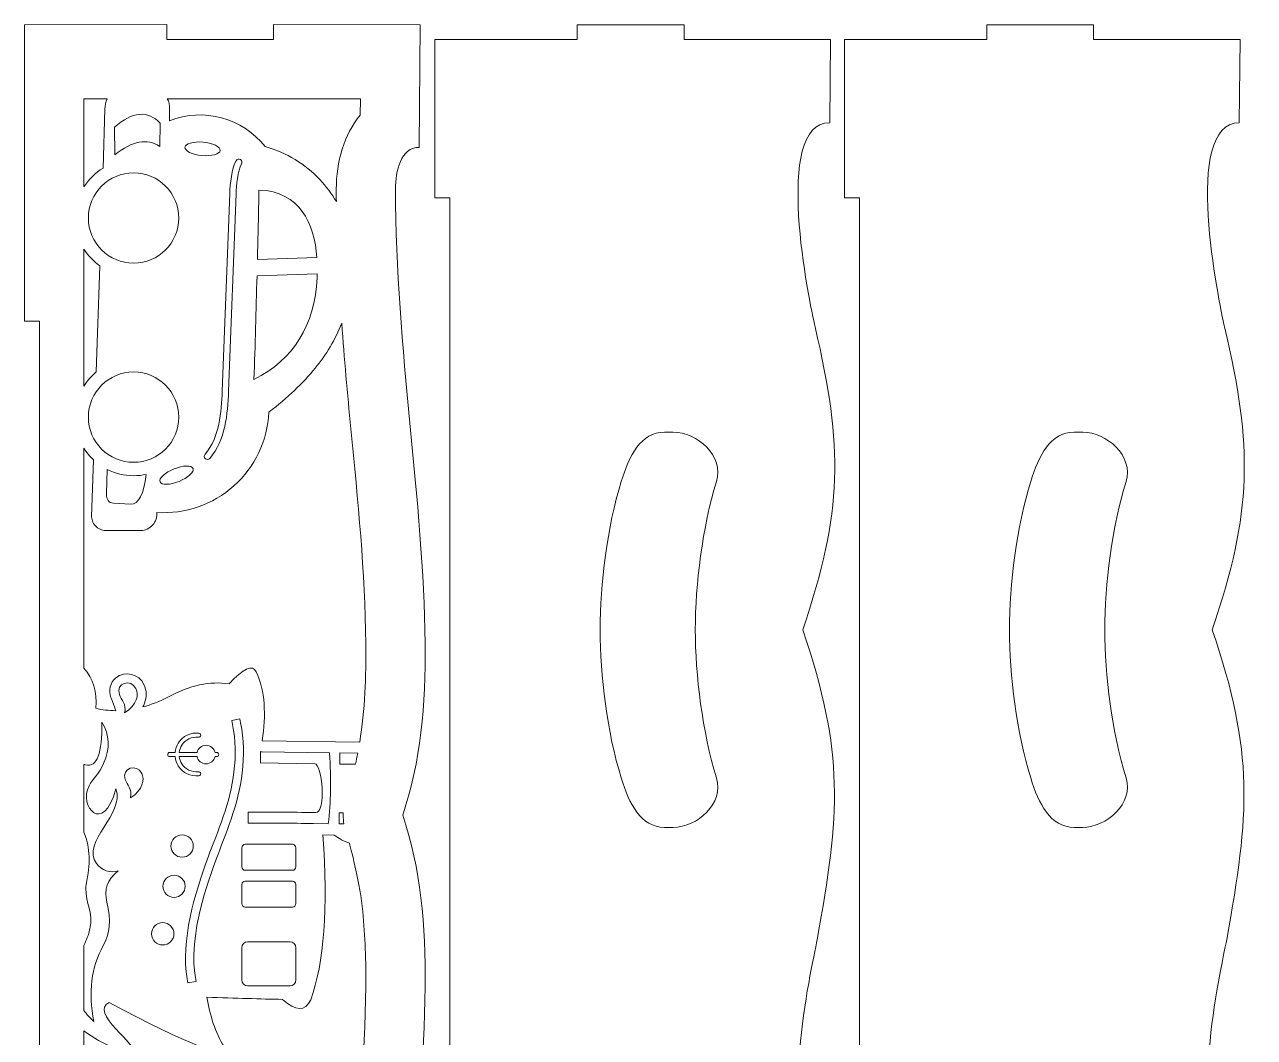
# Model space of a CAD drawing. Header units: millimetres. Extents: x -1460 to 1460, y -777 to 775.
# Drawn here: x -72.2 to 176.7, y 208.1 to 413.2 of the extents above; entities that cross this region are included whole.
import ezdxf

# ---------------------------------------------------------------- set-up
doc = ezdxf.new("R2010")
doc.units = ezdxf.units.MM
doc.header["$MEASUREMENT"] = 0
doc.layers.add('Camada 1', color=7, linetype='Continuous')

msp = doc.modelspace()

# ---------------------------------------------------------------- linework, layer by layer
at = {"layer": 'Camada 1', "color": 250, "lineweight": 20}
for points, knots in [([(8.8392, 287.9098), (8.5817, 316.8402), (2.8552, 347.2149), (2.8552, 379.8413), (2.8552, 379.8413), (2.8552, 383.4997), (3.8412, 388.317), (7.639, 388.317), (7.639, 388.317), (7.639, 388.317), (7.8363, 413.1374), (7.8363, 413.1374), (7.8363, 413.1374), (7.8363, 413.1374), (-21.829, 413.1623), (-21.829, 413.1623), (-21.829, 413.1623), (-21.829, 413.1623), (-21.829, 410.1374), (-21.829, 410.1374), (-21.829, 410.1374), (-21.829, 410.1374), (-43.4432, 410.1374), (-43.4432, 410.1374), (-43.4432, 410.1374), (-43.4432, 410.1374), (-43.4432, 413.1623), (-43.4432, 413.1623), (-43.4432, 413.1623), (-43.4432, 413.1623), (-72.2487, 413.1374), (-72.2487, 413.1374), (-72.2487, 413.1374), (-72.2487, 413.1374), (-72.2487, 353.1362), (-72.2487, 353.1362), (-72.2487, 353.1362), (-72.2487, 353.1362), (-69.2424, 353.1362), (-69.2424, 353.1362), (-69.2424, 353.1362), (-69.2424, 353.1362), (-69.2424, 153.1388), (-69.2424, 153.1388), (-69.2424, 153.1388), (-69.2424, 153.1388), (-72.2487, 153.1388), (-72.2487, 153.1388), (-72.2487, 153.1388), (-72.2487, 153.1388), (-72.2487, 93.1376), (-72.2487, 93.1376), (-72.2487, 93.1376), (-72.2487, 93.1376), (-43.4432, 93.1127), (-43.4432, 93.1127), (-43.4432, 93.1127), (-43.4432, 93.1127), (-43.4432, 96.1376), (-43.4432, 96.1376), (-43.4432, 96.1376), (-43.4432, 96.1376), (-21.829, 96.1376), (-21.829, 96.1376), (-21.829, 96.1376), (-21.829, 96.1376), (-21.829, 93.1127), (-21.829, 93.1127), (-21.829, 93.1127), (-21.829, 93.1127), (7.8363, 93.1376), (7.8363, 93.1376), (7.8363, 93.1376), (7.8363, 93.1376), (7.639, 117.958), (7.639, 117.958), (7.639, 117.958), (3.8412, 117.958), (2.8552, 122.7753), (2.8552, 126.4337), (2.8552, 126.4337), (2.8552, 159.0601), (8.5817, 189.4348), (8.8392, 218.3652), (8.8392, 218.3652), (8.9509, 230.8574), (7.9549, 242.3469), (4.2936, 253.1134), (4.2936, 253.1134), (4.2936, 253.1134), (4.3018, 253.1375), (4.3018, 253.1375), (4.3018, 253.1375), (4.3018, 253.1375), (4.2936, 253.1616), (4.2936, 253.1616), (4.2936, 253.1616), (7.9549, 263.9281), (8.9509, 275.4176), (8.8392, 287.9098)], [0, 0, 0, 0, 0.03846154, 0.03846154, 0.03846154, 0.03846154, 0.07692308, 0.07692308, 0.07692308, 0.07692308, 0.11538462, 0.11538462, 0.11538462, 0.11538462, 0.15384615, 0.15384615, 0.15384615, 0.15384615, 0.19230769, 0.19230769, 0.19230769, 0.19230769, 0.23076923, 0.23076923, 0.23076923, 0.23076923, 0.26923077, 0.26923077, 0.26923077, 0.26923077, 0.30769231, 0.30769231, 0.30769231, 0.30769231, 0.34615385, 0.34615385, 0.34615385, 0.34615385, 0.38461538, 0.38461538, 0.38461538, 0.38461538, 0.42307692, 0.42307692, 0.42307692, 0.42307692, 0.46153846, 0.46153846, 0.46153846, 0.46153846, 0.5, 0.5, 0.5, 0.5, 0.53846154, 0.53846154, 0.53846154, 0.53846154, 0.57692308, 0.57692308, 0.57692308, 0.57692308, 0.61538462, 0.61538462, 0.61538462, 0.61538462, 0.65384615, 0.65384615, 0.65384615, 0.65384615, 0.69230769, 0.69230769, 0.69230769, 0.69230769, 0.73076923, 0.73076923, 0.73076923, 0.73076923, 0.76923077, 0.76923077, 0.76923077, 0.76923077, 0.80769231, 0.80769231, 0.80769231, 0.80769231, 0.84615385, 0.84615385, 0.84615385, 0.84615385, 0.88461538, 0.88461538, 0.88461538, 0.88461538, 0.92307692, 0.92307692, 0.92307692, 0.92307692, 1, 1, 1, 1]), ([(13.8363, 378.1151), (13.8363, 378.1151), (13.8363, 203.2143), (13.8363, 203.2143), (13.8363, 203.2143), (13.8363, 203.2143), (10.8363, 203.2143), (10.8363, 203.2143), (10.8363, 203.2143), (10.8363, 203.2143), (10.8363, 171.192), (10.8363, 171.192), (10.8363, 171.192), (10.8363, 171.192), (13.8363, 171.192), (13.8363, 171.192), (13.8363, 171.192), (13.8363, 171.192), (13.8363, 171.1895), (13.8363, 171.1895), (13.8363, 171.1895), (13.8363, 171.1895), (39.6418, 171.1697), (39.6418, 171.1697), (39.6418, 171.1697), (39.6418, 171.1697), (39.6418, 168.192), (39.6418, 168.192), (39.6418, 168.192), (39.6418, 168.192), (61.256, 168.192), (61.256, 168.192), (61.256, 168.192), (61.256, 168.192), (61.256, 171.1697), (61.256, 171.1697), (61.256, 171.1697), (61.256, 171.1697), (90.9213, 171.192), (90.9213, 171.192), (90.9213, 171.192), (90.9213, 171.192), (90.7446, 188.0373), (90.7446, 188.0373), (90.7446, 188.0373), (79.1205, 188.0373), (87.065, 221.7012), (88.203, 227.968), (88.203, 227.968), (92.8299, 253.4473), (93.816, 265.5647), (85.2804, 290.6647), (85.2804, 290.6647), (93.4141, 314.5827), (93.5046, 327.5791), (87.7842, 351.9556), (87.7842, 351.9556), (86.6411, 356.8269), (79.0783, 393.2921), (90.7446, 393.2921), (90.7446, 393.2921), (90.7446, 393.2921), (90.9213, 410.1374), (90.9213, 410.1374), (90.9213, 410.1374), (90.9213, 410.1374), (61.256, 410.1597), (61.256, 410.1597), (61.256, 410.1597), (61.256, 410.1597), (61.256, 413.1374), (61.256, 413.1374), (61.256, 413.1374), (61.256, 413.1374), (39.6418, 413.1374), (39.6418, 413.1374), (39.6418, 413.1374), (39.6418, 413.1374), (39.6418, 410.1597), (39.6418, 410.1597), (39.6418, 410.1597), (39.6418, 410.1597), (13.8363, 410.1399), (13.8363, 410.1399), (13.8363, 410.1399), (13.8363, 410.1399), (13.8363, 410.1374), (13.8363, 410.1374), (13.8363, 410.1374), (13.8363, 410.1374), (10.8363, 410.1374), (10.8363, 410.1374), (10.8363, 410.1374), (10.8363, 410.1374), (10.8363, 378.1151), (10.8363, 378.1151), (10.8363, 378.1151), (10.8363, 378.1151), (13.8363, 378.1151), (13.8363, 378.1151)], [0, 0, 0, 0, 0.03846154, 0.03846154, 0.03846154, 0.03846154, 0.07692308, 0.07692308, 0.07692308, 0.07692308, 0.11538462, 0.11538462, 0.11538462, 0.11538462, 0.15384615, 0.15384615, 0.15384615, 0.15384615, 0.19230769, 0.19230769, 0.19230769, 0.19230769, 0.23076923, 0.23076923, 0.23076923, 0.23076923, 0.26923077, 0.26923077, 0.26923077, 0.26923077, 0.30769231, 0.30769231, 0.30769231, 0.30769231, 0.34615385, 0.34615385, 0.34615385, 0.34615385, 0.38461538, 0.38461538, 0.38461538, 0.38461538, 0.42307692, 0.42307692, 0.42307692, 0.42307692, 0.46153846, 0.46153846, 0.46153846, 0.46153846, 0.5, 0.5, 0.5, 0.5, 0.53846154, 0.53846154, 0.53846154, 0.53846154, 0.57692308, 0.57692308, 0.57692308, 0.57692308, 0.61538462, 0.61538462, 0.61538462, 0.61538462, 0.65384615, 0.65384615, 0.65384615, 0.65384615, 0.69230769, 0.69230769, 0.69230769, 0.69230769, 0.73076923, 0.73076923, 0.73076923, 0.73076923, 0.76923077, 0.76923077, 0.76923077, 0.76923077, 0.80769231, 0.80769231, 0.80769231, 0.80769231, 0.84615385, 0.84615385, 0.84615385, 0.84615385, 0.88461538, 0.88461538, 0.88461538, 0.88461538, 0.92307692, 0.92307692, 0.92307692, 0.92307692, 1, 1, 1, 1]), ([(96.7446, 378.1151), (96.7446, 378.1151), (96.7446, 203.2143), (96.7446, 203.2143), (96.7446, 203.2143), (96.7446, 203.2143), (93.7446, 203.2143), (93.7446, 203.2143), (93.7446, 203.2143), (93.7446, 203.2143), (93.7446, 171.192), (93.7446, 171.192), (93.7446, 171.192), (93.7446, 171.192), (96.7446, 171.192), (96.7446, 171.192), (96.7446, 171.192), (96.7446, 171.192), (96.7446, 171.1895), (96.7446, 171.1895), (96.7446, 171.1895), (96.7446, 171.1895), (122.5501, 171.1697), (122.5501, 171.1697), (122.5501, 171.1697), (122.5501, 171.1697), (122.5501, 168.192), (122.5501, 168.192), (122.5501, 168.192), (122.5501, 168.192), (144.1643, 168.192), (144.1643, 168.192), (144.1643, 168.192), (144.1643, 168.192), (144.1643, 171.1697), (144.1643, 171.1697), (144.1643, 171.1697), (144.1643, 171.1697), (173.8296, 171.192), (173.8296, 171.192), (173.8296, 171.192), (173.8296, 171.192), (173.6529, 188.0373), (173.6529, 188.0373), (173.6529, 188.0373), (162.0288, 188.0373), (169.9733, 221.7012), (171.1113, 227.968), (171.1113, 227.968), (175.7382, 253.4473), (176.7243, 265.5647), (168.1887, 290.6647), (168.1887, 290.6647), (176.3224, 314.5827), (176.4129, 327.5791), (170.6925, 351.9556), (170.6925, 351.9556), (169.5494, 356.8269), (161.9866, 393.2921), (173.6529, 393.2921), (173.6529, 393.2921), (173.6529, 393.2921), (173.8296, 410.1374), (173.8296, 410.1374), (173.8296, 410.1374), (173.8296, 410.1374), (144.1643, 410.1597), (144.1643, 410.1597), (144.1643, 410.1597), (144.1643, 410.1597), (144.1643, 413.1374), (144.1643, 413.1374), (144.1643, 413.1374), (144.1643, 413.1374), (122.5501, 413.1374), (122.5501, 413.1374), (122.5501, 413.1374), (122.5501, 413.1374), (122.5501, 410.1597), (122.5501, 410.1597), (122.5501, 410.1597), (122.5501, 410.1597), (96.7446, 410.1399), (96.7446, 410.1399), (96.7446, 410.1399), (96.7446, 410.1399), (96.7446, 410.1374), (96.7446, 410.1374), (96.7446, 410.1374), (96.7446, 410.1374), (93.7446, 410.1374), (93.7446, 410.1374), (93.7446, 410.1374), (93.7446, 410.1374), (93.7446, 378.1151), (93.7446, 378.1151), (93.7446, 378.1151), (93.7446, 378.1151), (96.7446, 378.1151), (96.7446, 378.1151)], [0, 0, 0, 0, 0.03846154, 0.03846154, 0.03846154, 0.03846154, 0.07692308, 0.07692308, 0.07692308, 0.07692308, 0.11538462, 0.11538462, 0.11538462, 0.11538462, 0.15384615, 0.15384615, 0.15384615, 0.15384615, 0.19230769, 0.19230769, 0.19230769, 0.19230769, 0.23076923, 0.23076923, 0.23076923, 0.23076923, 0.26923077, 0.26923077, 0.26923077, 0.26923077, 0.30769231, 0.30769231, 0.30769231, 0.30769231, 0.34615385, 0.34615385, 0.34615385, 0.34615385, 0.38461538, 0.38461538, 0.38461538, 0.38461538, 0.42307692, 0.42307692, 0.42307692, 0.42307692, 0.46153846, 0.46153846, 0.46153846, 0.46153846, 0.5, 0.5, 0.5, 0.5, 0.53846154, 0.53846154, 0.53846154, 0.53846154, 0.57692308, 0.57692308, 0.57692308, 0.57692308, 0.61538462, 0.61538462, 0.61538462, 0.61538462, 0.65384615, 0.65384615, 0.65384615, 0.65384615, 0.69230769, 0.69230769, 0.69230769, 0.69230769, 0.73076923, 0.73076923, 0.73076923, 0.73076923, 0.76923077, 0.76923077, 0.76923077, 0.76923077, 0.80769231, 0.80769231, 0.80769231, 0.80769231, 0.84615385, 0.84615385, 0.84615385, 0.84615385, 0.88461538, 0.88461538, 0.88461538, 0.88461538, 0.92307692, 0.92307692, 0.92307692, 0.92307692, 1, 1, 1, 1]), ([(-55.9812, 396.1102), (-55.9812, 396.1102), (-56.3735, 384.1335), (-56.3735, 384.1335), (-56.3735, 384.1335), (-57.9439, 383.1709), (-59.2727, 381.8529), (-60.2487, 380.2917), (-60.2487, 380.2917), (-60.2487, 380.2917), (-60.2487, 398.1478), (-60.2487, 398.1478), (-60.2487, 398.1478), (-60.2487, 398.1478), (-55.5182, 398.1515), (-55.5182, 398.1515), (-55.5182, 398.1515), (-55.929, 397.5325), (-55.9618, 396.7006), (-55.9812, 396.1102)], [0, 0, 0, 0, 0.16666667, 0.16666667, 0.16666667, 0.16666667, 0.33333333, 0.33333333, 0.33333333, 0.33333333, 0.5, 0.5, 0.5, 0.5, 0.66666667, 0.66666667, 0.66666667, 0.66666667, 1, 1, 1, 1]), ([(-23.5587, 388.4596), (-28.1444, 394.2935), (-36.0164, 396.4248), (-42.9192, 393.7013), (-42.9192, 393.7013), (-42.9192, 393.7013), (-42.9192, 396.0779), (-42.9192, 396.0779), (-42.9192, 396.0779), (-42.9192, 396.8053), (-42.9375, 397.6084), (-43.3855, 398.1576), (-43.3855, 398.1576), (-30.3151, 398.1617), (-17.0069, 398.1582), (-4.2726, 398.1476), (-4.2726, 398.1476), (-4.2726, 398.1476), (-4.3024, 394.8533), (-4.3024, 394.8533), (-4.3024, 394.8533), (-7.5793, 390.9114), (-9.1448, 385.337), (-9.1448, 379.8413), (-9.1448, 379.8413), (-9.1448, 379.0024), (-9.1411, 378.1637), (-9.1336, 377.3256), (-9.1336, 377.3256), (-10.0558, 378.9041), (-11.1746, 380.4093), (-12.5063, 381.8136), (-12.5063, 381.8136), (-15.4347, 384.9019), (-19.2054, 387.2471), (-23.5587, 388.4596)], [0, 0, 0, 0, 0.1, 0.1, 0.1, 0.1, 0.2, 0.2, 0.2, 0.2, 0.3, 0.3, 0.3, 0.3, 0.4, 0.4, 0.4, 0.4, 0.5, 0.5, 0.5, 0.5, 0.6, 0.6, 0.6, 0.6, 0.7, 0.7, 0.7, 0.7, 0.8, 0.8, 0.8, 0.8, 1, 1, 1, 1]), ([(-44.7768, 393.1982), (-44.7768, 393.1982), (-44.9036, 388.5059), (-44.9036, 388.5059), (-44.9036, 388.5059), (-47.4027, 390.205), (-50.4322, 389.6414), (-53.992, 386.815), (-53.992, 386.815), (-53.992, 386.815), (-54.0344, 392.3949), (-54.0344, 392.3949), (-54.0344, 392.3949), (-50.4007, 395.5971), (-47.3149, 395.8648), (-44.7768, 393.1982)], [0, 0, 0, 0, 0.2, 0.2, 0.2, 0.2, 0.4, 0.4, 0.4, 0.4, 0.6, 0.6, 0.6, 0.6, 1, 1, 1, 1]), ([(-32.6421, 387.6792), (-32.7104, 386.9312), (-34.3659, 386.4711), (-36.3396, 386.6511), (-36.3396, 386.6511), (-38.3135, 386.8315), (-39.858, 387.5838), (-39.7898, 388.3319), (-39.7898, 388.3319), (-39.7217, 389.0798), (-38.066, 389.5399), (-36.0923, 389.36), (-36.0923, 389.36), (-34.1186, 389.1796), (-32.5739, 388.4272), (-32.6421, 387.6792)], [0, 0, 0, 0, 0.2, 0.2, 0.2, 0.2, 0.4, 0.4, 0.4, 0.4, 0.6, 0.6, 0.6, 0.6, 1, 1, 1, 1]), ([(-29.4295, 378.9238), (-29.4295, 378.9238), (-30.9513, 338.935), (-30.9513, 338.935), (-30.9513, 338.935), (-31.1253, 334.3626), (-31.6139, 328.9634), (-34.7422, 325.3523), (-34.7422, 325.3523), (-34.9727, 325.0862), (-35.3777, 325.0571), (-35.6437, 325.2876), (-35.6437, 325.2876), (-35.9098, 325.5181), (-35.9387, 325.923), (-35.7083, 326.1891), (-35.7083, 326.1891), (-32.8134, 329.5307), (-32.3892, 334.7615), (-32.2285, 338.9836), (-32.2285, 338.9836), (-32.2285, 338.9836), (-30.7069, 378.9723), (-30.7069, 378.9723), (-30.7069, 378.9723), (-30.6372, 380.7997), (-30.3639, 384.0653), (-29.4325, 385.6177), (-29.4325, 385.6177), (-29.2513, 385.9195), (-28.8574, 386.0178), (-28.5557, 385.8369), (-28.5557, 385.8369), (-28.2538, 385.6557), (-28.1553, 385.2618), (-28.3366, 384.96), (-28.3366, 384.96), (-29.1198, 383.6545), (-29.3707, 380.4686), (-29.4295, 378.9238)], [0, 0, 0, 0, 0.09090909, 0.09090909, 0.09090909, 0.09090909, 0.18181818, 0.18181818, 0.18181818, 0.18181818, 0.27272727, 0.27272727, 0.27272727, 0.27272727, 0.36363636, 0.36363636, 0.36363636, 0.36363636, 0.45454545, 0.45454545, 0.45454545, 0.45454545, 0.54545455, 0.54545455, 0.54545455, 0.54545455, 0.63636364, 0.63636364, 0.63636364, 0.63636364, 0.72727273, 0.72727273, 0.72727273, 0.72727273, 0.81818182, 0.81818182, 0.81818182, 0.81818182, 1, 1, 1, 1]), ([(-41.036, 374.0122), (-41.036, 368.9606), (-45.1311, 364.8655), (-50.1827, 364.8655), (-50.1827, 364.8655), (-55.2344, 364.8655), (-59.3294, 368.9606), (-59.3294, 374.0122), (-59.3294, 374.0122), (-59.3294, 379.064), (-55.2344, 383.1591), (-50.1827, 383.1591), (-50.1827, 383.1591), (-45.1311, 383.1591), (-41.036, 379.064), (-41.036, 374.0122)], [0, 0, 0, 0, 0.2, 0.2, 0.2, 0.2, 0.4, 0.4, 0.4, 0.4, 0.6, 0.6, 0.6, 0.6, 1, 1, 1, 1]), ([(-13.0727, 366.0346), (-13.0727, 366.0346), (-25.1135, 365.6421), (-25.1135, 365.6421), (-25.1135, 365.6421), (-24.9975, 370.3199), (-24.8909, 374.9981), (-24.7944, 379.6766), (-24.7944, 379.6766), (-16.5301, 379.4029), (-13.5864, 372.9223), (-13.0727, 366.0346)], [0, 0, 0, 0, 0.25, 0.25, 0.25, 0.25, 0.5, 0.5, 0.5, 0.5, 1, 1, 1, 1]), ([(-57.0229, 364.319), (-57.0229, 364.319), (-57.7261, 342.8573), (-57.7261, 342.8573), (-57.7261, 342.8573), (-58.7138, 342.0428), (-59.5673, 341.0715), (-60.2487, 339.9815), (-60.2487, 339.9815), (-60.2487, 339.9815), (-60.2487, 367.7324), (-60.2487, 367.7324), (-60.2487, 367.7324), (-59.4103, 366.3913), (-58.3114, 365.2299), (-57.0229, 364.319)], [0, 0, 0, 0, 0.2, 0.2, 0.2, 0.2, 0.4, 0.4, 0.4, 0.4, 0.6, 0.6, 0.6, 0.6, 1, 1, 1, 1]), ([(-13.0321, 361.9179), (-13.512, 352.281), (-17.771, 345.406), (-25.8091, 341.2942), (-25.8091, 341.2942), (-25.5829, 348.3004), (-25.3793, 355.3073), (-25.1979, 362.3145), (-25.1979, 362.3145), (-25.1979, 362.3145), (-13.0012, 362.7124), (-13.0012, 362.7124), (-13.0012, 362.7124), (-13.0012, 362.7124), (-13.0321, 361.9179), (-13.0321, 361.9179)], [0, 0, 0, 0, 0.2, 0.2, 0.2, 0.2, 0.4, 0.4, 0.4, 0.4, 0.6, 0.6, 0.6, 0.6, 1, 1, 1, 1]), ([(-8.0489, 352.698), (-7.5306, 345.5796), (-6.8767, 338.4677), (-6.1948, 331.3458), (-6.1948, 331.3458), (-4.8113, 316.8964), (-3.2897, 302.3267), (-3.1602, 287.8028), (-3.1602, 287.8028), (-3.1014, 281.2027), (-3.3491, 274.469), (-4.4119, 267.8986), (-4.4119, 267.8986), (-4.4119, 267.8986), (-24.1327, 268.2079), (-24.1327, 268.2079), (-24.1327, 268.2079), (-23.3757, 273.3777), (-23.512, 278.2486), (-25.3544, 282.1562), (-25.3544, 282.1562), (-26.1155, 283.6738), (-27.941, 282.8598), (-30.8306, 279.7144), (-30.8306, 279.7144), (-34.7159, 280.3058), (-38.8108, 279.4177), (-43.1158, 277.0502), (-43.1158, 277.0502), (-44.886, 276.1631), (-46.6219, 275.4891), (-48.3228, 275.0283), (-48.3228, 275.0283), (-48.1841, 275.2785), (-48.0624, 275.5395), (-47.9607, 275.8112), (-47.9607, 275.8112), (-47.5061, 277.0271), (-47.5021, 278.3869), (-48.0788, 279.5637), (-48.0788, 279.5637), (-49.1306, 281.7105), (-51.8763, 282.4502), (-53.7542, 280.9199), (-53.7542, 280.9199), (-54.9625, 279.9352), (-55.2616, 278.3883), (-54.7747, 276.9471), (-54.7747, 276.9471), (-54.7403, 276.8454), (-54.7021, 276.745), (-54.6607, 276.6461), (-54.6607, 276.6461), (-54.4274, 276.0892), (-54.1195, 275.1242), (-53.8816, 274.5999), (-53.8816, 274.5999), (-53.8412, 274.5105), (-53.8146, 274.4006), (-53.7993, 274.2816), (-53.7993, 274.2816), (-55.1717, 274.2876), (-56.5198, 274.4458), (-57.8429, 274.756), (-57.8429, 274.756), (-57.5499, 278.0769), (-58.352, 280.7942), (-60.2487, 282.9082), (-60.2487, 282.9082), (-60.2487, 282.9082), (-60.2487, 327.4219), (-60.2487, 327.4219), (-60.2487, 327.4219), (-59.7052, 326.5526), (-59.0525, 325.7586), (-58.3094, 325.0596), (-58.3094, 325.0596), (-58.3094, 325.0596), (-58.6863, 313.554), (-58.6863, 313.554), (-58.6863, 313.554), (-58.6507, 312.7624), (-58.2999, 312.0179), (-57.7125, 311.4859), (-57.7125, 311.4859), (-57.125, 310.9541), (-56.3494, 310.679), (-55.5582, 310.7218), (-55.5582, 310.7218), (-55.5582, 310.7218), (-48.7525, 310.7218), (-48.7525, 310.7218), (-48.7525, 310.7218), (-47.8224, 310.7587), (-46.9471, 311.1708), (-46.326, 311.8638), (-46.326, 311.8638), (-45.7048, 312.5567), (-45.3907, 313.4718), (-45.4554, 314.4002), (-45.4554, 314.4002), (-39.7497, 314.0437), (-34.1393, 315.9903), (-29.8806, 319.8041), (-29.8806, 319.8041), (-25.622, 323.6179), (-23.0705, 328.9803), (-22.7978, 334.6905), (-22.7978, 334.6905), (-19.0389, 337.6161), (-15.913, 340.5891), (-13.4201, 343.6091), (-13.4201, 343.6091), (-11.1721, 346.3328), (-9.3519, 349.4248), (-8.0489, 352.698)], [0, 0, 0, 0, 0.03333333, 0.03333333, 0.03333333, 0.03333333, 0.06666667, 0.06666667, 0.06666667, 0.06666667, 0.1, 0.1, 0.1, 0.1, 0.13333333, 0.13333333, 0.13333333, 0.13333333, 0.16666667, 0.16666667, 0.16666667, 0.16666667, 0.2, 0.2, 0.2, 0.2, 0.23333333, 0.23333333, 0.23333333, 0.23333333, 0.26666667, 0.26666667, 0.26666667, 0.26666667, 0.3, 0.3, 0.3, 0.3, 0.33333333, 0.33333333, 0.33333333, 0.33333333, 0.36666667, 0.36666667, 0.36666667, 0.36666667, 0.4, 0.4, 0.4, 0.4, 0.43333333, 0.43333333, 0.43333333, 0.43333333, 0.46666667, 0.46666667, 0.46666667, 0.46666667, 0.5, 0.5, 0.5, 0.5, 0.53333333, 0.53333333, 0.53333333, 0.53333333, 0.56666667, 0.56666667, 0.56666667, 0.56666667, 0.6, 0.6, 0.6, 0.6, 0.63333333, 0.63333333, 0.63333333, 0.63333333, 0.66666667, 0.66666667, 0.66666667, 0.66666667, 0.7, 0.7, 0.7, 0.7, 0.73333333, 0.73333333, 0.73333333, 0.73333333, 0.76666667, 0.76666667, 0.76666667, 0.76666667, 0.8, 0.8, 0.8, 0.8, 0.83333333, 0.83333333, 0.83333333, 0.83333333, 0.86666667, 0.86666667, 0.86666667, 0.86666667, 0.9, 0.9, 0.9, 0.9, 0.93333333, 0.93333333, 0.93333333, 0.93333333, 1, 1, 1, 1]), ([(-41.036, 333.7015), (-41.036, 328.6498), (-45.1311, 324.5547), (-50.1827, 324.5547), (-50.1827, 324.5547), (-55.2344, 324.5547), (-59.3294, 328.6498), (-59.3294, 333.7015), (-59.3294, 333.7015), (-59.3294, 338.7531), (-55.2344, 342.8482), (-50.1827, 342.8482), (-50.1827, 342.8482), (-45.1311, 342.8482), (-41.036, 338.7531), (-41.036, 333.7015)], [0, 0, 0, 0, 0.2, 0.2, 0.2, 0.2, 0.4, 0.4, 0.4, 0.4, 0.6, 0.6, 0.6, 0.6, 1, 1, 1, 1]), ([(48.5371, 260.6671), (45.6921, 269.8267), (44.2544, 281.505), (44.2447, 290.6647), (44.2447, 290.6647), (44.2544, 299.8244), (45.6921, 311.5027), (48.5371, 320.6623), (48.5371, 320.6623), (50.1478, 325.8478), (52.4832, 330.6647), (57.3064, 330.6647), (57.3064, 330.6647), (57.3064, 330.6647), (59.0604, 330.6647), (59.0604, 330.6647), (59.0604, 330.6647), (63.8811, 330.6647), (69.4393, 325.8465), (67.8297, 320.6623), (67.8297, 320.6623), (64.9725, 311.4596), (63.547, 299.7807), (63.5373, 290.6647), (63.5373, 290.6647), (63.547, 281.5487), (64.9725, 269.8698), (67.8297, 260.6671), (67.8297, 260.6671), (69.4393, 255.4829), (63.8832, 250.6647), (59.0604, 250.6647), (59.0604, 250.6647), (59.0604, 250.6647), (57.3064, 250.6647), (57.3064, 250.6647), (57.3064, 250.6647), (52.4832, 250.6647), (50.1478, 255.4816), (48.5371, 260.6671)], [0, 0, 0, 0, 0.09090909, 0.09090909, 0.09090909, 0.09090909, 0.18181818, 0.18181818, 0.18181818, 0.18181818, 0.27272727, 0.27272727, 0.27272727, 0.27272727, 0.36363636, 0.36363636, 0.36363636, 0.36363636, 0.45454545, 0.45454545, 0.45454545, 0.45454545, 0.54545455, 0.54545455, 0.54545455, 0.54545455, 0.63636364, 0.63636364, 0.63636364, 0.63636364, 0.72727273, 0.72727273, 0.72727273, 0.72727273, 0.81818182, 0.81818182, 0.81818182, 0.81818182, 1, 1, 1, 1]), ([(131.4454, 260.6671), (128.6004, 269.8267), (127.1627, 281.505), (127.153, 290.6647), (127.153, 290.6647), (127.1627, 299.8244), (128.6004, 311.5027), (131.4454, 320.6623), (131.4454, 320.6623), (133.0561, 325.8478), (135.3915, 330.6647), (140.2147, 330.6647), (140.2147, 330.6647), (140.2147, 330.6647), (141.9687, 330.6647), (141.9687, 330.6647), (141.9687, 330.6647), (146.7894, 330.6647), (152.3476, 325.8465), (150.738, 320.6623), (150.738, 320.6623), (147.8808, 311.4596), (146.4553, 299.7807), (146.4456, 290.6647), (146.4456, 290.6647), (146.4553, 281.5487), (147.8808, 269.8698), (150.738, 260.6671), (150.738, 260.6671), (152.3476, 255.4829), (146.7915, 250.6647), (141.9687, 250.6647), (141.9687, 250.6647), (141.9687, 250.6647), (140.2147, 250.6647), (140.2147, 250.6647), (140.2147, 250.6647), (135.3915, 250.6647), (133.0561, 255.4816), (131.4454, 260.6671)], [0, 0, 0, 0, 0.09090909, 0.09090909, 0.09090909, 0.09090909, 0.18181818, 0.18181818, 0.18181818, 0.18181818, 0.27272727, 0.27272727, 0.27272727, 0.27272727, 0.36363636, 0.36363636, 0.36363636, 0.36363636, 0.45454545, 0.45454545, 0.45454545, 0.45454545, 0.54545455, 0.54545455, 0.54545455, 0.54545455, 0.63636364, 0.63636364, 0.63636364, 0.63636364, 0.72727273, 0.72727273, 0.72727273, 0.72727273, 0.81818182, 0.81818182, 0.81818182, 0.81818182, 1, 1, 1, 1]), ([(-38.1486, 323.3008), (-37.8669, 322.6012), (-39.1352, 321.4312), (-40.9815, 320.6877), (-40.9815, 320.6877), (-42.8279, 319.9443), (-44.5531, 319.9086), (-44.8347, 320.6085), (-44.8347, 320.6085), (-45.1168, 321.3081), (-43.8483, 322.478), (-42.0018, 323.2216), (-42.0018, 323.2216), (-40.1556, 323.9649), (-38.4306, 324.0006), (-38.1486, 323.3008)], [0, 0, 0, 0, 0.2, 0.2, 0.2, 0.2, 0.4, 0.4, 0.4, 0.4, 0.6, 0.6, 0.6, 0.6, 1, 1, 1, 1]), ([(-47.6171, 322.1168), (-48.0934, 318.101), (-49.1599, 316.0836), (-50.8164, 316.0643), (-50.8164, 316.0643), (-50.8164, 316.0643), (-54.2402, 316.2754), (-54.2402, 316.2754), (-54.2402, 316.2754), (-55.2649, 316.33), (-55.6629, 316.9923), (-55.6565, 318.1988), (-55.6565, 318.1988), (-55.6565, 318.1988), (-55.5184, 323.1035), (-55.5184, 323.1035), (-55.5184, 323.1035), (-53.9145, 322.2944), (-52.1019, 321.8387), (-50.1827, 321.8387), (-50.1827, 321.8387), (-49.3017, 321.8387), (-48.443, 321.9347), (-47.6171, 322.1168)], [0, 0, 0, 0, 0.14285714, 0.14285714, 0.14285714, 0.14285714, 0.28571429, 0.28571429, 0.28571429, 0.28571429, 0.42857143, 0.42857143, 0.42857143, 0.42857143, 0.57142857, 0.57142857, 0.57142857, 0.57142857, 0.71428571, 0.71428571, 0.71428571, 0.71428571, 1, 1, 1, 1]), ([(-49.7114, 278.7638), (-49.1011, 277.5185), (-49.4349, 275.4837), (-51.9899, 273.813), (-51.9899, 273.813), (-51.5803, 275.6786), (-52.6829, 276.4362), (-53.0522, 277.5292), (-53.0522, 277.5292), (-53.8524, 279.8973), (-50.7218, 280.8259), (-49.7114, 278.7638)], [0, 0, 0, 0, 0.25, 0.25, 0.25, 0.25, 0.5, 0.5, 0.5, 0.5, 1, 1, 1, 1]), ([(-55.5703, 235.5257), (-54.7136, 231.9251), (-54.9726, 228.9894), (-56.3473, 226.7189), (-56.3473, 226.7189), (-58.7485, 222.3845), (-59.3777, 217.2593), (-58.2349, 211.3433), (-58.2349, 211.3433), (-59.0198, 212.074), (-59.6909, 212.8271), (-60.2487, 213.6025), (-60.2487, 213.6025), (-60.2487, 213.6025), (-60.2487, 226.7416), (-60.2487, 226.7416), (-60.2487, 226.7416), (-59.7589, 227.791), (-59.3017, 228.8664), (-59.044, 230.1106), (-59.044, 230.1106), (-58.312, 233.6455), (-59.8908, 235.0884), (-59.849, 238.3551), (-59.849, 238.3551), (-59.8377, 239.2463), (-59.5585, 240.4059), (-59.3822, 241.39), (-59.3822, 241.39), (-59.0893, 243.1681), (-59.0893, 244.9197), (-59.3817, 246.6445), (-59.3817, 246.6445), (-59.5728, 247.7716), (-59.8784, 248.7662), (-60.2487, 249.6858), (-60.2487, 249.6858), (-60.2487, 249.6858), (-60.2487, 263.4103), (-60.2487, 263.4103), (-60.2487, 263.4103), (-60.136, 263.3759), (-60.02, 263.344), (-59.8998, 263.3151), (-59.8998, 263.3151), (-57.588, 262.7448), (-56.4901, 265.6186), (-56.6063, 271.9368), (-56.6063, 271.9368), (-55.0279, 269.4192), (-54.9063, 266.6392), (-56.2415, 263.5972), (-56.2415, 263.5972), (-57.1589, 261.5064), (-58.3754, 260.5915), (-59.2023, 259.043), (-59.2023, 259.043), (-61.3268, 255.0664), (-56.4168, 248.853), (-53.7571, 258.4307), (-53.7571, 258.4307), (-51.8502, 253.3413), (-60.9119, 247.7852), (-57.6729, 243.3216), (-57.6729, 243.3216), (-56.6805, 241.9538), (-54.9308, 241.3645), (-53.3131, 241.8533), (-53.3131, 241.8533), (-55.5267, 240.0921), (-56.2791, 237.983), (-55.5703, 235.5257)], [0, 0, 0, 0, 0.05263158, 0.05263158, 0.05263158, 0.05263158, 0.10526316, 0.10526316, 0.10526316, 0.10526316, 0.15789474, 0.15789474, 0.15789474, 0.15789474, 0.21052632, 0.21052632, 0.21052632, 0.21052632, 0.26315789, 0.26315789, 0.26315789, 0.26315789, 0.31578947, 0.31578947, 0.31578947, 0.31578947, 0.36842105, 0.36842105, 0.36842105, 0.36842105, 0.42105263, 0.42105263, 0.42105263, 0.42105263, 0.47368421, 0.47368421, 0.47368421, 0.47368421, 0.52631579, 0.52631579, 0.52631579, 0.52631579, 0.57894737, 0.57894737, 0.57894737, 0.57894737, 0.63157895, 0.63157895, 0.63157895, 0.63157895, 0.68421053, 0.68421053, 0.68421053, 0.68421053, 0.73684211, 0.73684211, 0.73684211, 0.73684211, 0.78947368, 0.78947368, 0.78947368, 0.78947368, 0.84210526, 0.84210526, 0.84210526, 0.84210526, 0.89473684, 0.89473684, 0.89473684, 0.89473684, 1, 1, 1, 1]), ([(-28.1992, 261.7204), (-28.5991, 258.4655), (-29.3904, 255.3888), (-30.4455, 252.29), (-30.4455, 252.29), (-31.3942, 249.5033), (-32.5074, 246.7722), (-33.5314, 244.0124), (-33.5314, 244.0124), (-36.0336, 237.2683), (-39.006, 227.5476), (-37.6795, 220.2899), (-37.6795, 220.2899), (-37.6795, 220.2899), (-37.5286, 219.4645), (-37.5286, 219.4645), (-37.5286, 219.4645), (-37.5286, 219.4645), (-39.1794, 219.1627), (-39.1794, 219.1627), (-39.1794, 219.1627), (-39.1794, 219.1627), (-39.3303, 219.9881), (-39.3303, 219.9881), (-39.3303, 219.9881), (-40.7223, 227.6039), (-37.7328, 237.5128), (-35.1047, 244.5961), (-35.1047, 244.5961), (-34.0862, 247.3414), (-32.9779, 250.0591), (-32.0342, 252.831), (-32.0342, 252.831), (-31.0165, 255.8199), (-30.2505, 258.7854), (-29.8648, 261.9251), (-29.8648, 261.9251), (-29.475, 265.0987), (-29.4876, 268.3367), (-30.1491, 271.4742), (-30.1491, 271.4742), (-30.1491, 271.4742), (-30.3223, 272.2953), (-30.3223, 272.2953), (-30.3223, 272.2953), (-30.3223, 272.2953), (-28.6801, 272.6415), (-28.6801, 272.6415), (-28.6801, 272.6415), (-28.6801, 272.6415), (-28.507, 271.8205), (-28.507, 271.8205), (-28.507, 271.8205), (-27.807, 268.5002), (-27.7864, 265.0794), (-28.1992, 261.7204)], [0, 0, 0, 0, 0.06666667, 0.06666667, 0.06666667, 0.06666667, 0.13333333, 0.13333333, 0.13333333, 0.13333333, 0.2, 0.2, 0.2, 0.2, 0.26666667, 0.26666667, 0.26666667, 0.26666667, 0.33333333, 0.33333333, 0.33333333, 0.33333333, 0.4, 0.4, 0.4, 0.4, 0.46666667, 0.46666667, 0.46666667, 0.46666667, 0.53333333, 0.53333333, 0.53333333, 0.53333333, 0.6, 0.6, 0.6, 0.6, 0.66666667, 0.66666667, 0.66666667, 0.66666667, 0.73333333, 0.73333333, 0.73333333, 0.73333333, 0.8, 0.8, 0.8, 0.8, 0.86666667, 0.86666667, 0.86666667, 0.86666667, 1, 1, 1, 1]), ([(-35.5109, 267.2671), (-34.6215, 267.2671), (-33.8767, 266.6464), (-33.6863, 265.8147), (-33.6863, 265.8147), (-33.6863, 265.8147), (-33.3463, 265.8147), (-33.3463, 265.8147), (-33.3463, 265.8147), (-33.1152, 265.8147), (-32.9267, 265.6262), (-32.9267, 265.3952), (-32.9267, 265.3952), (-32.9267, 265.1641), (-33.1152, 264.9756), (-33.3463, 264.9756), (-33.3463, 264.9756), (-33.3463, 264.9756), (-33.6864, 264.9756), (-33.6864, 264.9756), (-33.6864, 264.9756), (-33.878, 264.1376), (-34.6289, 263.5232), (-35.5109, 263.5232), (-35.5109, 263.5232), (-36.3875, 263.5232), (-37.1425, 264.1319), (-37.3355, 264.9756), (-37.3355, 264.9756), (-37.3355, 264.9756), (-40.9245, 264.9756), (-40.9245, 264.9756), (-40.9245, 264.9756), (-40.862, 264.4774), (-40.6921, 263.9899), (-40.4152, 263.5485), (-40.4152, 263.5485), (-39.6994, 262.4082), (-38.3941, 261.778), (-37.0559, 261.9268), (-37.0559, 261.9268), (-36.8263, 261.9522), (-36.6182, 261.7858), (-36.5926, 261.556), (-36.5926, 261.556), (-36.5671, 261.3264), (-36.7335, 261.1183), (-36.9633, 261.0927), (-36.9633, 261.0927), (-38.6214, 260.9084), (-40.239, 261.6893), (-41.1259, 263.1024), (-41.1259, 263.1024), (-41.4886, 263.6801), (-41.703, 264.3221), (-41.7691, 264.9756), (-41.7691, 264.9756), (-41.7691, 264.9756), (-42.8561, 264.9756), (-42.8561, 264.9756), (-42.8561, 264.9756), (-43.0871, 264.9756), (-43.2756, 265.1641), (-43.2756, 265.3952), (-43.2756, 265.3952), (-43.2756, 265.6262), (-43.0871, 265.8147), (-42.8561, 265.8147), (-42.8561, 265.8147), (-42.8561, 265.8147), (-41.7726, 265.8147), (-41.7726, 265.8147), (-41.7726, 265.8147), (-41.7109, 266.481), (-41.4954, 267.1362), (-41.1259, 267.7248), (-41.1259, 267.7248), (-40.239, 269.1379), (-38.6214, 269.9189), (-36.9633, 269.7345), (-36.9633, 269.7345), (-36.7335, 269.7089), (-36.5671, 269.5008), (-36.5926, 269.2712), (-36.5926, 269.2712), (-36.6182, 269.0414), (-36.8263, 268.875), (-37.0559, 268.9005), (-37.0559, 268.9005), (-38.3941, 269.0493), (-39.6994, 268.4191), (-40.4152, 267.2787), (-40.4152, 267.2787), (-40.6991, 266.8264), (-40.8703, 266.3256), (-40.929, 265.8147), (-40.929, 265.8147), (-40.929, 265.8147), (-37.3356, 265.8147), (-37.3356, 265.8147), (-37.3356, 265.8147), (-37.1418, 266.6614), (-36.385, 267.2671), (-35.5109, 267.2671)], [0, 0, 0, 0, 0.03703704, 0.03703704, 0.03703704, 0.03703704, 0.07407407, 0.07407407, 0.07407407, 0.07407407, 0.11111111, 0.11111111, 0.11111111, 0.11111111, 0.14814815, 0.14814815, 0.14814815, 0.14814815, 0.18518519, 0.18518519, 0.18518519, 0.18518519, 0.22222222, 0.22222222, 0.22222222, 0.22222222, 0.25925926, 0.25925926, 0.25925926, 0.25925926, 0.2962963, 0.2962963, 0.2962963, 0.2962963, 0.33333333, 0.33333333, 0.33333333, 0.33333333, 0.37037037, 0.37037037, 0.37037037, 0.37037037, 0.40740741, 0.40740741, 0.40740741, 0.40740741, 0.44444444, 0.44444444, 0.44444444, 0.44444444, 0.48148148, 0.48148148, 0.48148148, 0.48148148, 0.51851852, 0.51851852, 0.51851852, 0.51851852, 0.55555556, 0.55555556, 0.55555556, 0.55555556, 0.59259259, 0.59259259, 0.59259259, 0.59259259, 0.62962963, 0.62962963, 0.62962963, 0.62962963, 0.66666667, 0.66666667, 0.66666667, 0.66666667, 0.7037037, 0.7037037, 0.7037037, 0.7037037, 0.74074074, 0.74074074, 0.74074074, 0.74074074, 0.77777778, 0.77777778, 0.77777778, 0.77777778, 0.81481481, 0.81481481, 0.81481481, 0.81481481, 0.85185185, 0.85185185, 0.85185185, 0.85185185, 0.88888889, 0.88888889, 0.88888889, 0.88888889, 0.92592593, 0.92592593, 0.92592593, 0.92592593, 1, 1, 1, 1]), ([(-10.517, 265.7564), (-10.1871, 260.439), (-10.2675, 255.6485), (-10.758, 251.3852), (-10.758, 251.3852), (-10.758, 251.3852), (-13.7452, 251.4261), (-13.7452, 251.4261), (-13.7452, 251.4261), (-18.1664, 251.5067), (-22.5786, 251.5494), (-26.9968, 251.4782), (-26.9968, 251.4782), (-26.9968, 251.4782), (-26.9968, 253.7148), (-26.9968, 253.7148), (-26.9968, 253.7148), (-22.5675, 253.7842), (-18.137, 253.7369), (-13.7082, 253.6635), (-13.7082, 253.6635), (-13.7082, 253.6635), (-13.3434, 253.6586), (-13.3434, 253.6586), (-13.3434, 253.6586), (-11.0405, 253.6267), (-12.0392, 263.5074), (-13.5239, 263.5531), (-13.5239, 263.5531), (-13.5239, 263.5531), (-24.5048, 263.7117), (-24.5048, 263.7117), (-24.5048, 263.7117), (-24.5048, 263.7117), (-24.5048, 266.0013), (-24.5048, 266.0013), (-24.5048, 266.0013), (-24.3951, 265.9828), (-24.2825, 265.9723), (-24.1678, 265.9705), (-24.1678, 265.9705), (-24.1678, 265.9705), (-10.517, 265.7564), (-10.517, 265.7564)], [0, 0, 0, 0, 0.08333333, 0.08333333, 0.08333333, 0.08333333, 0.16666667, 0.16666667, 0.16666667, 0.16666667, 0.25, 0.25, 0.25, 0.25, 0.33333333, 0.33333333, 0.33333333, 0.33333333, 0.41666667, 0.41666667, 0.41666667, 0.41666667, 0.5, 0.5, 0.5, 0.5, 0.58333333, 0.58333333, 0.58333333, 0.58333333, 0.66666667, 0.66666667, 0.66666667, 0.66666667, 0.75, 0.75, 0.75, 0.75, 0.83333333, 0.83333333, 0.83333333, 0.83333333, 1, 1, 1, 1]), ([(-8.4339, 265.7237), (-8.4339, 265.7237), (-4.8067, 265.6668), (-4.8067, 265.6668), (-4.8067, 265.6668), (-4.9502, 264.9195), (-5.1053, 264.1749), (-5.2724, 263.4331), (-5.2724, 263.4331), (-5.2724, 263.4331), (-8.454, 263.4793), (-8.454, 263.4793), (-8.454, 263.4793), (-8.454, 263.4793), (-8.4339, 265.7237), (-8.4339, 265.7237)], [0, 0, 0, 0, 0.2, 0.2, 0.2, 0.2, 0.4, 0.4, 0.4, 0.4, 0.6, 0.6, 0.6, 0.6, 1, 1, 1, 1]), ([(-48.5369, 261.5871), (-47.9267, 260.3418), (-48.2604, 258.3069), (-50.8154, 256.6363), (-50.8154, 256.6363), (-50.4058, 258.5019), (-51.5084, 259.2595), (-51.8777, 260.3524), (-51.8777, 260.3524), (-52.678, 262.7206), (-49.5474, 263.6492), (-48.5369, 261.5871)], [0, 0, 0, 0, 0.25, 0.25, 0.25, 0.25, 0.5, 0.5, 0.5, 0.5, 1, 1, 1, 1]), ([(-8.5428, 253.5923), (-8.5428, 253.5923), (-7.7255, 253.581), (-7.7255, 253.581), (-7.7255, 253.581), (-7.7312, 253.4332), (-7.7337, 253.2853), (-7.7334, 253.1375), (-7.7334, 253.1375), (-7.7347, 252.5397), (-7.6875, 251.9421), (-7.5918, 251.3417), (-7.5918, 251.3417), (-7.5918, 251.3417), (-8.5628, 251.355), (-8.5628, 251.355), (-8.5628, 251.355), (-8.5628, 251.355), (-8.5428, 253.5923), (-8.5428, 253.5923)], [0, 0, 0, 0, 0.16666667, 0.16666667, 0.16666667, 0.16666667, 0.33333333, 0.33333333, 0.33333333, 0.33333333, 0.5, 0.5, 0.5, 0.5, 0.66666667, 0.66666667, 0.66666667, 0.66666667, 1, 1, 1, 1]), ([(-35.3216, 216.2953), (-29.5162, 216.0655), (-24.4175, 215.9163), (-20.0257, 215.8478), (-20.0257, 215.8478), (-17.3291, 213.3775), (-15.4297, 213.3528), (-14.3272, 215.7738), (-14.3272, 215.7738), (-11.5996, 223.1666), (-10.7731, 234.2928), (-11.8471, 249.1527), (-11.8471, 249.1527), (-11.8471, 249.1527), (-9.5912, 249.112), (-9.5912, 249.112), (-9.5912, 249.112), (-8.6426, 248.4051), (-7.5965, 247.8485), (-6.4902, 247.4574), (-6.4902, 247.4574), (-5.9883, 245.5429), (-4.3477, 239.3944), (-3.7836, 233.6508), (-3.7836, 233.6508), (-3.2873, 228.5972), (-3.1154, 223.498), (-3.1602, 218.4722), (-3.1602, 218.4722), (-3.2897, 203.9483), (-4.8113, 189.3786), (-6.1948, 174.9292), (-6.1948, 174.9292), (-6.6186, 170.503), (-7.0316, 166.0807), (-7.4079, 161.6583), (-7.4079, 161.6583), (-9.5715, 165.4948), (-13.4181, 169.7794), (-19.5969, 174.0911), (-19.5969, 174.0911), (-20.4546, 177.657), (-22.3897, 180.8721), (-25.139, 183.2994), (-25.139, 183.2994), (-25.0582, 185.3543), (-25.9218, 187.3333), (-27.483, 188.6716), (-27.483, 188.6716), (-20.4188, 190.4779), (-16.1853, 192.9587), (-14.7381, 196.0942), (-14.7381, 196.0942), (-13.5207, 198.7324), (-13.7313, 200.7957), (-14.7744, 202.1563), (-14.7744, 202.1563), (-19.3974, 208.1873), (-29.7342, 199.27), (-31.7033, 195.5354), (-31.7033, 195.5354), (-33.4498, 197.1488), (-34.9109, 197.8465), (-36.0867, 197.6285), (-36.0867, 197.6285), (-37.9249, 197.2875), (-39.9195, 193.4754), (-40.613, 191.9541), (-40.613, 191.9541), (-45.6685, 190.9305), (-49.3345, 188.6143), (-51.6115, 185.0053), (-51.6115, 185.0053), (-53.504, 181.5395), (-52.5094, 179.2942), (-48.6274, 178.2697), (-48.6274, 178.2697), (-48.8054, 177.8796), (-49.0181, 177.5949), (-49.2654, 177.415), (-49.2654, 177.415), (-49.9965, 176.8834), (-50.5336, 177.3053), (-51.1201, 177.7058), (-51.1201, 177.7058), (-52.6201, 178.7309), (-54.2418, 179.3263), (-55.9532, 178.7536), (-55.9532, 178.7536), (-57.8851, 178.1075), (-59.2463, 176.3728), (-59.4063, 174.342), (-59.4063, 174.342), (-59.5658, 172.311), (-58.1237, 170.5575), (-56.6853, 169.4449), (-56.6853, 169.4449), (-57.9711, 168.2452), (-59.1586, 167.0684), (-60.2487, 165.9144), (-60.2487, 165.9144), (-60.2487, 165.9144), (-60.2487, 209.4781), (-60.2487, 209.4781), (-60.2487, 209.4781), (-58.2373, 207.9717), (-56.4213, 206.9159), (-53.9279, 205.9586), (-53.9279, 205.9586), (-52.9805, 205.5947), (-52.018, 205.2801), (-51.1793, 205.085), (-51.1793, 205.085), (-50.5666, 204.9425), (-50.1907, 204.9364), (-50.0556, 205.0703), (-50.0556, 205.0703), (-48.9356, 206.1805), (-59.4726, 213.4364), (-55.1047, 215.1816), (-55.1047, 215.1816), (-39.0653, 206.6219), (-31.3193, 203.6367), (-31.8669, 206.226), (-31.8669, 206.226), (-33.6119, 209.2129), (-34.7636, 212.5694), (-35.3216, 216.2953)], [0, 0, 0, 0, 0.03030303, 0.03030303, 0.03030303, 0.03030303, 0.06060606, 0.06060606, 0.06060606, 0.06060606, 0.09090909, 0.09090909, 0.09090909, 0.09090909, 0.12121212, 0.12121212, 0.12121212, 0.12121212, 0.15151515, 0.15151515, 0.15151515, 0.15151515, 0.18181818, 0.18181818, 0.18181818, 0.18181818, 0.21212121, 0.21212121, 0.21212121, 0.21212121, 0.24242424, 0.24242424, 0.24242424, 0.24242424, 0.27272727, 0.27272727, 0.27272727, 0.27272727, 0.3030303, 0.3030303, 0.3030303, 0.3030303, 0.33333333, 0.33333333, 0.33333333, 0.33333333, 0.36363636, 0.36363636, 0.36363636, 0.36363636, 0.39393939, 0.39393939, 0.39393939, 0.39393939, 0.42424242, 0.42424242, 0.42424242, 0.42424242, 0.45454545, 0.45454545, 0.45454545, 0.45454545, 0.48484848, 0.48484848, 0.48484848, 0.48484848, 0.51515152, 0.51515152, 0.51515152, 0.51515152, 0.54545455, 0.54545455, 0.54545455, 0.54545455, 0.57575758, 0.57575758, 0.57575758, 0.57575758, 0.60606061, 0.60606061, 0.60606061, 0.60606061, 0.63636364, 0.63636364, 0.63636364, 0.63636364, 0.66666667, 0.66666667, 0.66666667, 0.66666667, 0.6969697, 0.6969697, 0.6969697, 0.6969697, 0.72727273, 0.72727273, 0.72727273, 0.72727273, 0.75757576, 0.75757576, 0.75757576, 0.75757576, 0.78787879, 0.78787879, 0.78787879, 0.78787879, 0.81818182, 0.81818182, 0.81818182, 0.81818182, 0.84848485, 0.84848485, 0.84848485, 0.84848485, 0.87878788, 0.87878788, 0.87878788, 0.87878788, 0.90909091, 0.90909091, 0.90909091, 0.90909091, 0.93939394, 0.93939394, 0.93939394, 0.93939394, 1, 1, 1, 1]), ([(-42.6154, 246.8752), (-42.6154, 248.1217), (-41.6047, 249.1323), (-40.3583, 249.1323), (-40.3583, 249.1323), (-39.1117, 249.1323), (-38.1011, 248.1217), (-38.1011, 246.8752), (-38.1011, 246.8752), (-38.1011, 245.6286), (-39.1117, 244.6181), (-40.3583, 244.6181), (-40.3583, 244.6181), (-41.6047, 244.6181), (-42.6154, 245.6286), (-42.6154, 246.8752)], [0, 0, 0, 0, 0.2, 0.2, 0.2, 0.2, 0.4, 0.4, 0.4, 0.4, 0.6, 0.6, 0.6, 0.6, 1, 1, 1, 1]), ([(-18.0231, 247.2266), (-17.6385, 247.2266), (-17.324, 246.9121), (-17.324, 246.5275), (-17.324, 246.5275), (-17.324, 246.5275), (-17.324, 242.6713), (-17.324, 242.6713), (-17.324, 242.6713), (-17.324, 242.2867), (-17.6385, 241.9722), (-18.0231, 241.9722), (-18.0231, 241.9722), (-18.0231, 241.9722), (-27.5778, 241.9722), (-27.5778, 241.9722), (-27.5778, 241.9722), (-27.9624, 241.9722), (-28.2769, 242.2867), (-28.2769, 242.6713), (-28.2769, 242.6713), (-28.2769, 242.6713), (-28.2769, 246.5275), (-28.2769, 246.5275), (-28.2769, 246.5275), (-28.2769, 246.9121), (-27.9624, 247.2266), (-27.5778, 247.2266), (-27.5778, 247.2266), (-27.5778, 247.2266), (-18.0231, 247.2266), (-18.0231, 247.2266)], [0, 0, 0, 0, 0.11111111, 0.11111111, 0.11111111, 0.11111111, 0.22222222, 0.22222222, 0.22222222, 0.22222222, 0.33333333, 0.33333333, 0.33333333, 0.33333333, 0.44444444, 0.44444444, 0.44444444, 0.44444444, 0.55555556, 0.55555556, 0.55555556, 0.55555556, 0.66666667, 0.66666667, 0.66666667, 0.66666667, 0.77777778, 0.77777778, 0.77777778, 0.77777778, 1, 1, 1, 1]), ([(-44.2435, 238.7345), (-44.2435, 239.9811), (-43.233, 240.9916), (-41.9864, 240.9916), (-41.9864, 240.9916), (-40.7399, 240.9916), (-39.7293, 239.9811), (-39.7293, 238.7345), (-39.7293, 238.7345), (-39.7293, 237.488), (-40.7399, 236.4774), (-41.9864, 236.4774), (-41.9864, 236.4774), (-43.233, 236.4774), (-44.2435, 237.488), (-44.2435, 238.7345)], [0, 0, 0, 0, 0.2, 0.2, 0.2, 0.2, 0.4, 0.4, 0.4, 0.4, 0.6, 0.6, 0.6, 0.6, 1, 1, 1, 1]), ([(-17.324, 239.0898), (-17.324, 239.0898), (-17.324, 235.2336), (-17.324, 235.2336), (-17.324, 235.2336), (-17.324, 234.849), (-17.6385, 234.5345), (-18.0231, 234.5345), (-18.0231, 234.5345), (-18.0231, 234.5345), (-27.5778, 234.5345), (-27.5778, 234.5345), (-27.5778, 234.5345), (-27.9624, 234.5345), (-28.2769, 234.849), (-28.2769, 235.2336), (-28.2769, 235.2336), (-28.2769, 235.2336), (-28.2769, 239.0898), (-28.2769, 239.0898), (-28.2769, 239.0898), (-28.2769, 239.4744), (-27.9624, 239.7889), (-27.5778, 239.7889), (-27.5778, 239.7889), (-27.5778, 239.7889), (-18.0231, 239.7889), (-18.0231, 239.7889), (-18.0231, 239.7889), (-17.6385, 239.7889), (-17.324, 239.4744), (-17.324, 239.0898)], [0, 0, 0, 0, 0.11111111, 0.11111111, 0.11111111, 0.11111111, 0.22222222, 0.22222222, 0.22222222, 0.22222222, 0.33333333, 0.33333333, 0.33333333, 0.33333333, 0.44444444, 0.44444444, 0.44444444, 0.44444444, 0.55555556, 0.55555556, 0.55555556, 0.55555556, 0.66666667, 0.66666667, 0.66666667, 0.66666667, 0.77777778, 0.77777778, 0.77777778, 0.77777778, 1, 1, 1, 1]), ([(-44.2807, 231.3708), (-43.0342, 231.3708), (-42.0236, 230.3602), (-42.0236, 229.1137), (-42.0236, 229.1137), (-42.0236, 227.8672), (-43.0342, 226.8566), (-44.2807, 226.8566), (-44.2807, 226.8566), (-45.5273, 226.8566), (-46.5378, 227.8672), (-46.5378, 229.1137), (-46.5378, 229.1137), (-46.5378, 230.3602), (-45.5273, 231.3708), (-44.2807, 231.3708)], [0, 0, 0, 0, 0.2, 0.2, 0.2, 0.2, 0.4, 0.4, 0.4, 0.4, 0.6, 0.6, 0.6, 0.6, 1, 1, 1, 1]), ([(-27.0902, 227.504), (-27.0902, 227.504), (-18.5106, 227.504), (-18.5106, 227.504), (-18.5106, 227.504), (-17.858, 227.504), (-17.324, 226.9699), (-17.324, 226.3175), (-17.324, 226.3175), (-17.324, 226.3175), (-17.324, 219.773), (-17.324, 219.773), (-17.324, 219.773), (-17.324, 219.1203), (-17.858, 218.5862), (-18.5106, 218.5862), (-18.5106, 218.5862), (-18.5106, 218.5862), (-27.0902, 218.5862), (-27.0902, 218.5862), (-27.0902, 218.5862), (-27.743, 218.5862), (-28.2769, 219.1203), (-28.2769, 219.773), (-28.2769, 219.773), (-28.2769, 219.773), (-28.2769, 226.3175), (-28.2769, 226.3175), (-28.2769, 226.3175), (-28.2769, 226.9699), (-27.743, 227.504), (-27.0902, 227.504)], [0, 0, 0, 0, 0.11111111, 0.11111111, 0.11111111, 0.11111111, 0.22222222, 0.22222222, 0.22222222, 0.22222222, 0.33333333, 0.33333333, 0.33333333, 0.33333333, 0.44444444, 0.44444444, 0.44444444, 0.44444444, 0.55555556, 0.55555556, 0.55555556, 0.55555556, 0.66666667, 0.66666667, 0.66666667, 0.66666667, 0.77777778, 0.77777778, 0.77777778, 0.77777778, 1, 1, 1, 1])]:
    msp.add_open_spline(points, degree=3, knots=knots, dxfattribs=at)

doc.saveas('drawing.dxf')
